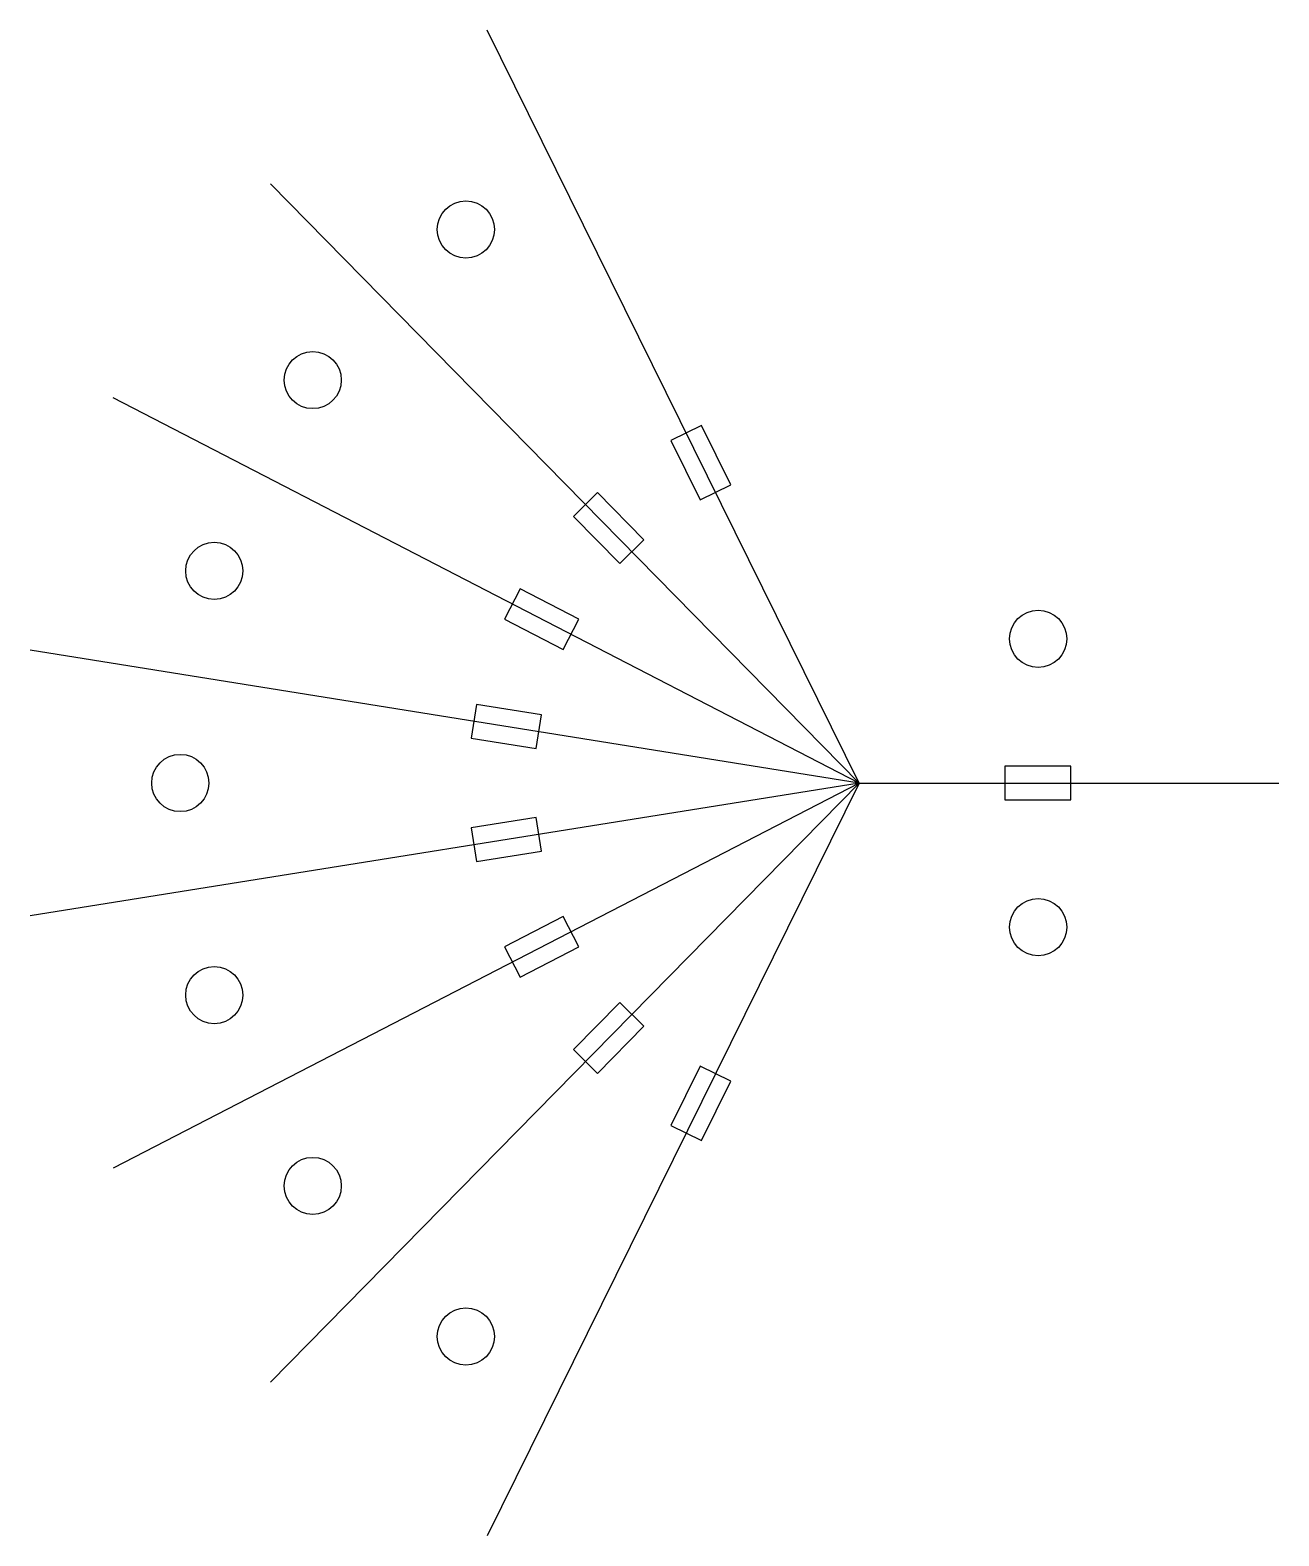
# Model space of a CAD drawing. Extents: x -46.4 to 23.5, y -42.1 to 42.1.
import ezdxf

# ---------------------------------------------------------------- set-up
doc = ezdxf.new("R2010")
doc.units = 0
doc.layers.get('0').update_dxf_attribs({"linetype": 'continuous'})

msp = doc.modelspace()

# ---------------------------------------------------------------- linework, layer by layer
at = {"color": 0}
for points in [[(0, 0), (-20.824, 42.135)], [(0, 0), (-32.943, 33.523)], [(0, 0), (-41.765, 21.557)], [(0, 0), (-46.408, 7.433)], [(0, 0), (-46.408, -7.433)], [(0, 0), (-41.765, -21.557)], [(0, 0), (-32.943, -33.523)], [(0, 0), (-20.824, -42.135)], [(0, 0), (23.5, 0)]]:
    msp.add_lwpolyline(points, dxfattribs=at)
for points in [[(-10.533, 19.167), (-8.893, 15.85), (-7.19, 16.692), (-8.829, 20.009)], [(-15.992, 14.919), (-13.399, 12.28), (-12.044, 13.611), (-14.637, 16.25)], [(-19.852, 9.177), (-16.564, 7.48), (-15.693, 9.169), (-18.981, 10.866)], [(-21.725, 2.518), (-18.072, 1.933), (-17.771, 3.809), (-21.425, 4.394)], [(11.85, 0.95), (8.15, 0.95), (8.15, -0.95), (11.85, -0.95)], [(-21.425, -4.394), (-17.771, -3.809), (-18.072, -1.933), (-21.725, -2.518)], [(-18.981, -10.866), (-15.693, -9.169), (-16.564, -7.48), (-19.852, -9.177)], [(-14.637, -16.25), (-12.044, -13.611), (-13.399, -12.28), (-15.992, -14.919)], [(-8.829, -20.009), (-7.19, -16.692), (-8.893, -15.85), (-10.533, -19.167)]]:
    msp.add_lwpolyline(points, close=True, dxfattribs=at)
for centre in [(-22.013, 30.975), (-30.586, 22.55), (-36.099, 11.869), (10.026, 8.07), (-38, 0), (10.026, -8.07), (-36.099, -11.869), (-30.586, -22.55), (-22.013, -30.975)]:
    msp.add_circle(centre, 1.6, dxfattribs=at)

doc.saveas('drawing.dxf')
